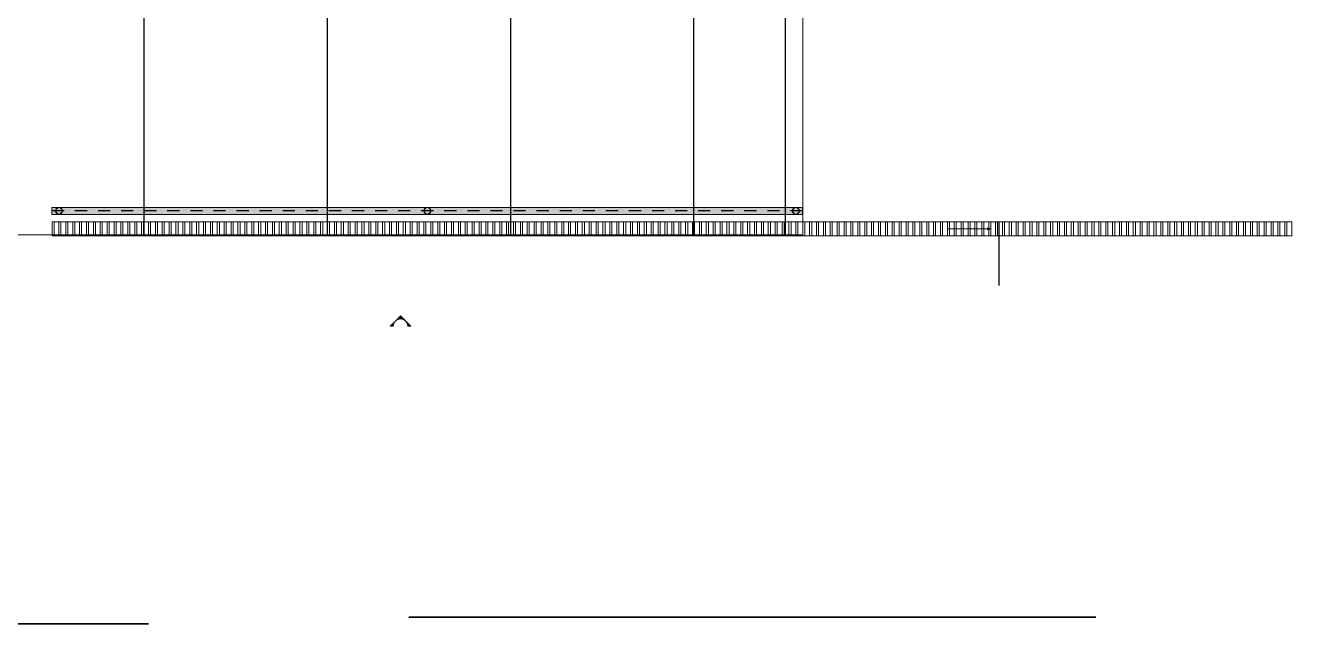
# Model space of a CAD drawing. Header units: inches. Extents: x 7565 to 90684, y 8795 to 31303.
# Drawn here: x 21842 to 40230, y 8795 to 17488 of the extents above; entities that cross this region are included whole.
import ezdxf

# ---------------------------------------------------------------- set-up
doc = ezdxf.new("R2010")
doc.units = ezdxf.units.IN
doc.header["$MEASUREMENT"] = 0
doc.layers.add('A-PlaceMent', color=50, linetype='Continuous')
doc.layers.add('PDF_Marker - Elevation', color=7, linetype='Continuous')
doc.layers.add('PDF_Interior$-$Furniture$', color=7, linetype='Continuous', true_color=0xaaaaaa)
doc.layers.add('PDF_Structural - Bearing', color=7, linetype='Continuous', true_color=0xfe847a)

msp = doc.modelspace()

# ---------------------------------------------------------------- hatches: boundary and pattern name
at = {"layer": 'PDF_Marker - Elevation', "transparency": 33554559}
msp.add_hatch(color=256, dxfattribs=at).paths.add_polyline_path([(27215, 13191), (27249, 13214), (27290, 13222), (27330, 13214), (27365, 13191), (27290, 13266)])

# ---------------------------------------------------------------- linework, layer by layer
at = {"layer": 'A-PlaceMent'}
for p, q in [((23570, 14431), (23570, 30673)), ((26230, 14431), (26230, 30673)), ((28890, 14431), (28890, 30673)), ((31550, 14431), (31550, 30673)), ((32880, 14431), (32880, 30673)), ((35980, 14631), (35980, 13710))]:
    msp.add_line(p, q, dxfattribs=at)
at = {"layer": 'PDF_Interior$-$Furniture$', "color": 136, "lineweight": 18, "true_color": 0x008080}
for points in [[(22228, 14841), (22228, 14839), (22228, 14835), (22228, 14828), (22228, 14753), (22228, 14747), (22228, 14743), (22228, 14741), (33128, 14741), (33128, 14743), (33128, 14747), (33128, 14753), (33128, 14828), (33128, 14835), (33128, 14839), (33128, 14841)], [(22330, 14843), (22355, 14837), (22374, 14818), (22380, 14793), (22374, 14768), (22355, 14750), (22330, 14743), (22305, 14750), (22287, 14768), (22280, 14793), (22287, 14818), (22305, 14837)], [(22330, 14840), (22307, 14834), (22290, 14817), (22284, 14793), (22290, 14770), (22307, 14753), (22330, 14747), (22354, 14753), (22371, 14770), (22377, 14793), (22371, 14817), (22354, 14834)], [(27680, 14843), (27705, 14837), (27724, 14818), (27730, 14793), (27724, 14768), (27705, 14750), (27680, 14743), (27655, 14750), (27637, 14768), (27630, 14793), (27637, 14818), (27655, 14837)], [(27680, 14840), (27657, 14834), (27640, 14817), (27634, 14793), (27640, 14770), (27657, 14753), (27680, 14747), (27704, 14753), (27721, 14770), (27727, 14793), (27721, 14817), (27704, 14834)], [(33030, 14843), (33055, 14837), (33074, 14818), (33080, 14793), (33074, 14768), (33055, 14750), (33030, 14743), (33005, 14750), (32987, 14768), (32980, 14793), (32987, 14818), (33005, 14837)], [(33030, 14840), (33007, 14834), (32990, 14817), (32984, 14793), (32990, 14770), (33007, 14753), (33030, 14747), (33054, 14753), (33071, 14770), (33077, 14793), (33071, 14817), (33054, 14834)]]:
    msp.add_lwpolyline(points, close=True, dxfattribs=at)
at = {"layer": 'PDF_Interior$-$Furniture$', "color": 161, "lineweight": 25, "true_color": 0x40a5ff}
for points in [[(22404, 14791), (22228, 14791)], [(22302, 14793), (22302, 14793)], [(22475, 14791), (22475, 14791)], [(22740, 14791), (22563, 14791)], [(22810, 14791), (22810, 14791)], [(23075, 14791), (22898, 14791)], [(23145, 14791), (23145, 14791)], [(23410, 14791), (23233, 14791)], [(23480, 14791), (23480, 14791)], [(23745, 14791), (23569, 14791)], [(23816, 14791), (23816, 14791)], [(24080, 14791), (23904, 14791)], [(24151, 14791), (24151, 14791)], [(24415, 14791), (24239, 14791)], [(24486, 14791), (24486, 14791)], [(24750, 14791), (24574, 14791)], [(24821, 14791), (24821, 14791)], [(25086, 14791), (24909, 14791)], [(25156, 14791), (25156, 14791)], [(25421, 14791), (25244, 14791)], [(25491, 14791), (25491, 14791)], [(25756, 14791), (25579, 14791)], [(25826, 14791), (25826, 14791)], [(26091, 14791), (25915, 14791)], [(26162, 14791), (26162, 14791)], [(26426, 14791), (26250, 14791)], [(26497, 14791), (26497, 14791)], [(26761, 14791), (26585, 14791)], [(26832, 14791), (26832, 14791)], [(27096, 14791), (26920, 14791)], [(27167, 14791), (27167, 14791)], [(27432, 14791), (27255, 14791)], [(27502, 14791), (27502, 14791)], [(27767, 14791), (27590, 14791)], [(27652, 14793), (27652, 14793)], [(27837, 14791), (27837, 14791)], [(28102, 14791), (27925, 14791)], [(28172, 14791), (28172, 14791)], [(28437, 14791), (28261, 14791)], [(28507, 14791), (28507, 14791)], [(28772, 14791), (28596, 14791)], [(28843, 14791), (28843, 14791)], [(29107, 14791), (28931, 14791)], [(29178, 14791), (29178, 14791)], [(29442, 14791), (29266, 14791)], [(29513, 14791), (29513, 14791)], [(29777, 14791), (29601, 14791)], [(29848, 14791), (29848, 14791)], [(30113, 14791), (29936, 14791)], [(30183, 14791), (30183, 14791)], [(30448, 14791), (30271, 14791)], [(30518, 14791), (30518, 14791)], [(30783, 14791), (30607, 14791)], [(30853, 14791), (30853, 14791)], [(31118, 14791), (30942, 14791)], [(31189, 14791), (31189, 14791)], [(31453, 14791), (31277, 14791)], [(31524, 14791), (31524, 14791)], [(31788, 14791), (31612, 14791)], [(31859, 14791), (31859, 14791)], [(32123, 14791), (31947, 14791)], [(32194, 14791), (32194, 14791)], [(32459, 14791), (32282, 14791)], [(32529, 14791), (32529, 14791)], [(32794, 14791), (32617, 14791)], [(32864, 14791), (32864, 14791)], [(33128, 14791), (32952, 14791)], [(33002, 14793), (33002, 14793)]]:
    msp.add_lwpolyline(points, dxfattribs=at)
at = {"layer": 'PDF_Interior$-$Furniture$', "color": 7, "lineweight": 13}
for points in [[(22230, 14631), (40230, 14631), (40230, 14431), (22230, 14431)], [(35232, 14531), (35813, 14531)]]:
    msp.add_lwpolyline(points, dxfattribs=at)
at = {"layer": 'PDF_Interior$-$Furniture$', "color": 8, "lineweight": 15, "true_color": 0x7f7f7f}
for points in [[(22230, 14431), (22230, 14631)], [(22260, 14431), (22260, 14631)], [(22330, 14431), (22330, 14631)], [(22360, 14431), (22360, 14631)], [(22430, 14431), (22430, 14631)], [(22460, 14431), (22460, 14631)], [(22530, 14431), (22530, 14631)], [(22560, 14431), (22560, 14631)], [(22630, 14431), (22630, 14631)], [(22660, 14431), (22660, 14631)], [(22730, 14431), (22730, 14631)], [(22760, 14431), (22760, 14631)], [(22830, 14431), (22830, 14631)], [(22860, 14431), (22860, 14631)], [(22930, 14431), (22930, 14631)], [(22960, 14431), (22960, 14631)], [(23030, 14431), (23030, 14631)], [(23060, 14431), (23060, 14631)], [(23130, 14431), (23130, 14631)], [(23160, 14431), (23160, 14631)], [(23230, 14431), (23230, 14631)], [(23260, 14431), (23260, 14631)], [(23330, 14431), (23330, 14631)], [(23360, 14431), (23360, 14631)], [(23430, 14431), (23430, 14631)], [(23460, 14431), (23460, 14631)], [(23530, 14431), (23530, 14631)], [(23560, 14431), (23560, 14631)], [(23630, 14431), (23630, 14631)], [(23660, 14431), (23660, 14631)], [(23730, 14431), (23730, 14631)], [(23760, 14431), (23760, 14631)], [(23830, 14431), (23830, 14631)], [(23860, 14431), (23860, 14631)], [(23930, 14431), (23930, 14631)], [(23960, 14431), (23960, 14631)], [(24030, 14431), (24030, 14631)], [(24060, 14431), (24060, 14631)], [(24130, 14431), (24130, 14631)], [(24160, 14431), (24160, 14631)], [(24230, 14431), (24230, 14631)], [(24260, 14431), (24260, 14631)], [(24330, 14431), (24330, 14631)], [(24360, 14431), (24360, 14631)], [(24430, 14431), (24430, 14631)], [(24460, 14431), (24460, 14631)], [(24530, 14431), (24530, 14631)], [(24560, 14431), (24560, 14631)], [(24630, 14431), (24630, 14631)], [(24660, 14431), (24660, 14631)], [(24730, 14431), (24730, 14631)], [(24760, 14431), (24760, 14631)], [(24830, 14431), (24830, 14631)], [(24860, 14431), (24860, 14631)], [(24930, 14431), (24930, 14631)], [(24960, 14431), (24960, 14631)], [(25030, 14431), (25030, 14631)], [(25060, 14431), (25060, 14631)], [(25130, 14431), (25130, 14631)], [(25160, 14431), (25160, 14631)], [(25230, 14431), (25230, 14631)], [(25260, 14431), (25260, 14631)], [(25330, 14431), (25330, 14631)], [(25360, 14431), (25360, 14631)], [(25430, 14431), (25430, 14631)], [(25460, 14431), (25460, 14631)], [(25530, 14431), (25530, 14631)], [(25560, 14431), (25560, 14631)], [(25630, 14431), (25630, 14631)], [(25660, 14431), (25660, 14631)], [(25730, 14431), (25730, 14631)], [(25760, 14431), (25760, 14631)], [(25830, 14431), (25830, 14631)], [(25860, 14431), (25860, 14631)], [(25930, 14431), (25930, 14631)], [(25960, 14431), (25960, 14631)], [(26030, 14431), (26030, 14631)], [(26060, 14431), (26060, 14631)], [(26130, 14431), (26130, 14631)], [(26160, 14431), (26160, 14631)], [(26230, 14431), (26230, 14631)], [(26260, 14431), (26260, 14631)], [(26330, 14431), (26330, 14631)], [(26360, 14431), (26360, 14631)], [(26430, 14431), (26430, 14631)], [(26460, 14431), (26460, 14631)], [(26530, 14431), (26530, 14631)], [(26560, 14431), (26560, 14631)], [(26630, 14431), (26630, 14631)], [(26660, 14431), (26660, 14631)], [(26730, 14431), (26730, 14631)], [(26760, 14431), (26760, 14631)], [(26830, 14431), (26830, 14631)], [(26860, 14431), (26860, 14631)], [(26930, 14431), (26930, 14631)], [(26960, 14431), (26960, 14631)], [(27030, 14431), (27030, 14631)], [(27060, 14431), (27060, 14631)], [(27130, 14431), (27130, 14631)], [(27160, 14431), (27160, 14631)], [(27230, 14431), (27230, 14631)], [(27260, 14431), (27260, 14631)], [(27330, 14431), (27330, 14631)], [(27360, 14431), (27360, 14631)], [(27430, 14431), (27430, 14631)], [(27460, 14431), (27460, 14631)], [(27530, 14431), (27530, 14631)], [(27560, 14431), (27560, 14631)], [(27630, 14431), (27630, 14631)], [(27660, 14431), (27660, 14631)], [(27730, 14431), (27730, 14631)], [(27760, 14431), (27760, 14631)], [(27830, 14431), (27830, 14631)], [(27860, 14431), (27860, 14631)], [(27930, 14431), (27930, 14631)], [(27960, 14431), (27960, 14631)], [(28030, 14431), (28030, 14631)], [(28060, 14431), (28060, 14631)], [(28130, 14431), (28130, 14631)], [(28160, 14431), (28160, 14631)], [(28230, 14431), (28230, 14631)], [(28260, 14431), (28260, 14631)], [(28330, 14431), (28330, 14631)], [(28360, 14431), (28360, 14631)], [(28430, 14431), (28430, 14631)], [(28460, 14431), (28460, 14631)], [(28530, 14431), (28530, 14631)], [(28560, 14431), (28560, 14631)], [(28630, 14431), (28630, 14631)], [(28660, 14431), (28660, 14631)], [(28730, 14431), (28730, 14631)], [(28760, 14431), (28760, 14631)], [(28830, 14431), (28830, 14631)], [(28860, 14431), (28860, 14631)], [(28930, 14431), (28930, 14631)], [(28960, 14431), (28960, 14631)], [(29030, 14431), (29030, 14631)], [(29060, 14431), (29060, 14631)], [(29130, 14431), (29130, 14631)], [(29160, 14431), (29160, 14631)], [(29230, 14431), (29230, 14631)], [(29260, 14431), (29260, 14631)], [(29330, 14431), (29330, 14631)], [(29360, 14431), (29360, 14631)], [(29430, 14431), (29430, 14631)], [(29460, 14431), (29460, 14631)], [(29530, 14431), (29530, 14631)], [(29560, 14431), (29560, 14631)], [(29630, 14431), (29630, 14631)], [(29660, 14431), (29660, 14631)], [(29730, 14431), (29730, 14631)], [(29760, 14431), (29760, 14631)], [(29830, 14431), (29830, 14631)], [(29860, 14431), (29860, 14631)], [(29930, 14431), (29930, 14631)], [(29960, 14431), (29960, 14631)], [(30030, 14431), (30030, 14631)], [(30060, 14431), (30060, 14631)], [(30130, 14431), (30130, 14631)], [(30160, 14431), (30160, 14631)], [(30230, 14431), (30230, 14631)], [(30260, 14431), (30260, 14631)], [(30330, 14431), (30330, 14631)], [(30360, 14431), (30360, 14631)], [(30430, 14431), (30430, 14631)], [(30460, 14431), (30460, 14631)], [(30530, 14431), (30530, 14631)], [(30560, 14431), (30560, 14631)], [(30630, 14431), (30630, 14631)], [(30660, 14431), (30660, 14631)], [(30730, 14431), (30730, 14631)], [(30760, 14431), (30760, 14631)], [(30830, 14431), (30830, 14631)], [(30860, 14431), (30860, 14631)], [(30930, 14431), (30930, 14631)], [(30960, 14431), (30960, 14631)], [(31030, 14431), (31030, 14631)], [(31060, 14431), (31060, 14631)], [(31130, 14431), (31130, 14631)], [(31160, 14431), (31160, 14631)], [(31230, 14431), (31230, 14631)], [(31260, 14431), (31260, 14631)], [(31330, 14431), (31330, 14631)], [(31360, 14431), (31360, 14631)], [(31430, 14431), (31430, 14631)], [(31460, 14431), (31460, 14631)], [(31530, 14431), (31530, 14631)], [(31560, 14431), (31560, 14631)], [(31630, 14431), (31630, 14631)], [(31660, 14431), (31660, 14631)], [(31730, 14431), (31730, 14631)], [(31760, 14431), (31760, 14631)], [(31830, 14431), (31830, 14631)], [(31860, 14431), (31860, 14631)], [(31930, 14431), (31930, 14631)], [(31960, 14431), (31960, 14631)], [(32030, 14431), (32030, 14631)], [(32060, 14431), (32060, 14631)], [(32130, 14431), (32130, 14631)], [(32160, 14431), (32160, 14631)], [(32230, 14431), (32230, 14631)], [(32260, 14431), (32260, 14631)], [(32330, 14431), (32330, 14631)], [(32360, 14431), (32360, 14631)], [(32430, 14431), (32430, 14631)], [(32460, 14431), (32460, 14631)], [(32530, 14431), (32530, 14631)], [(32560, 14431), (32560, 14631)], [(32630, 14431), (32630, 14631)], [(32660, 14431), (32660, 14631)], [(32730, 14431), (32730, 14631)], [(32760, 14431), (32760, 14631)], [(32830, 14431), (32830, 14631)], [(32860, 14431), (32860, 14631)], [(32930, 14431), (32930, 14631)], [(32960, 14431), (32960, 14631)], [(33030, 14431), (33030, 14631)], [(33060, 14431), (33060, 14631)], [(33130, 14431), (33130, 14631)], [(33160, 14431), (33160, 14631)], [(33230, 14431), (33230, 14631)], [(33260, 14431), (33260, 14631)], [(33330, 14431), (33330, 14631)], [(33360, 14431), (33360, 14631)], [(33430, 14431), (33430, 14631)], [(33460, 14431), (33460, 14631)], [(33530, 14431), (33530, 14631)], [(33560, 14431), (33560, 14631)], [(33630, 14431), (33630, 14631)], [(33660, 14431), (33660, 14631)], [(33730, 14431), (33730, 14631)], [(33760, 14431), (33760, 14631)], [(33830, 14431), (33830, 14631)], [(33860, 14431), (33860, 14631)], [(33930, 14431), (33930, 14631)], [(33960, 14431), (33960, 14631)], [(34030, 14431), (34030, 14631)], [(34060, 14431), (34060, 14631)], [(34130, 14431), (34130, 14631)], [(34160, 14431), (34160, 14631)], [(34230, 14431), (34230, 14631)], [(34260, 14431), (34260, 14631)], [(34330, 14431), (34330, 14631)], [(34360, 14431), (34360, 14631)], [(34430, 14431), (34430, 14631)], [(34460, 14431), (34460, 14631)], [(34530, 14431), (34530, 14631)], [(34560, 14431), (34560, 14631)], [(34630, 14431), (34630, 14631)], [(34660, 14431), (34660, 14631)], [(34730, 14431), (34730, 14631)], [(34760, 14431), (34760, 14631)], [(34830, 14431), (34830, 14631)], [(34860, 14431), (34860, 14631)], [(34930, 14431), (34930, 14631)], [(34960, 14431), (34960, 14631)], [(35030, 14431), (35030, 14631)], [(35060, 14431), (35060, 14631)], [(35130, 14431), (35130, 14631)], [(35160, 14431), (35160, 14631)], [(35230, 14431), (35230, 14631)], [(35260, 14431), (35260, 14631)], [(35330, 14431), (35330, 14631)], [(35360, 14431), (35360, 14631)], [(35430, 14431), (35430, 14631)], [(35460, 14431), (35460, 14631)], [(35530, 14431), (35530, 14631)], [(35560, 14431), (35560, 14631)], [(35630, 14431), (35630, 14631)], [(35660, 14431), (35660, 14631)], [(35730, 14431), (35730, 14631)], [(35760, 14431), (35760, 14631)], [(35830, 14431), (35830, 14631)], [(35860, 14431), (35860, 14631)], [(35930, 14431), (35930, 14631)], [(35960, 14431), (35960, 14631)], [(36030, 14431), (36030, 14631)], [(36060, 14431), (36060, 14631)], [(36130, 14431), (36130, 14631)], [(36160, 14431), (36160, 14631)], [(36230, 14431), (36230, 14631)], [(36260, 14431), (36260, 14631)], [(36330, 14431), (36330, 14631)], [(36360, 14431), (36360, 14631)], [(36430, 14431), (36430, 14631)], [(36460, 14431), (36460, 14631)], [(36530, 14431), (36530, 14631)], [(36560, 14431), (36560, 14631)], [(36630, 14431), (36630, 14631)], [(36660, 14431), (36660, 14631)], [(36730, 14431), (36730, 14631)], [(36760, 14431), (36760, 14631)], [(36830, 14431), (36830, 14631)], [(36860, 14431), (36860, 14631)], [(36930, 14431), (36930, 14631)], [(36960, 14431), (36960, 14631)], [(37030, 14431), (37030, 14631)], [(37060, 14431), (37060, 14631)], [(37130, 14431), (37130, 14631)], [(37160, 14431), (37160, 14631)], [(37230, 14431), (37230, 14631)], [(37260, 14431), (37260, 14631)], [(37330, 14431), (37330, 14631)], [(37360, 14431), (37360, 14631)], [(37430, 14431), (37430, 14631)], [(37460, 14431), (37460, 14631)], [(37530, 14431), (37530, 14631)], [(37560, 14431), (37560, 14631)], [(37630, 14431), (37630, 14631)], [(37660, 14431), (37660, 14631)], [(37730, 14431), (37730, 14631)], [(37760, 14431), (37760, 14631)], [(37830, 14431), (37830, 14631)], [(37860, 14431), (37860, 14631)], [(37930, 14431), (37930, 14631)], [(37960, 14431), (37960, 14631)], [(38030, 14431), (38030, 14631)], [(38060, 14431), (38060, 14631)], [(38130, 14431), (38130, 14631)], [(38160, 14431), (38160, 14631)], [(38230, 14431), (38230, 14631)], [(38260, 14431), (38260, 14631)], [(38330, 14431), (38330, 14631)], [(38360, 14431), (38360, 14631)], [(38430, 14431), (38430, 14631)], [(38460, 14431), (38460, 14631)], [(38530, 14431), (38530, 14631)], [(38560, 14431), (38560, 14631)], [(38630, 14431), (38630, 14631)], [(38660, 14431), (38660, 14631)], [(38730, 14431), (38730, 14631)], [(38760, 14431), (38760, 14631)], [(38830, 14431), (38830, 14631)], [(38860, 14431), (38860, 14631)], [(38930, 14431), (38930, 14631)], [(38960, 14431), (38960, 14631)], [(39030, 14431), (39030, 14631)], [(39060, 14431), (39060, 14631)], [(39130, 14431), (39130, 14631)], [(39160, 14431), (39160, 14631)], [(39230, 14431), (39230, 14631)], [(39260, 14431), (39260, 14631)], [(39330, 14431), (39330, 14631)], [(39360, 14431), (39360, 14631)], [(39430, 14431), (39430, 14631)], [(39460, 14431), (39460, 14631)], [(39530, 14431), (39530, 14631)], [(39560, 14431), (39560, 14631)], [(39630, 14431), (39630, 14631)], [(39660, 14431), (39660, 14631)], [(39730, 14431), (39730, 14631)], [(39760, 14431), (39760, 14631)], [(39830, 14431), (39830, 14631)], [(39860, 14431), (39860, 14631)], [(39930, 14431), (39930, 14631)], [(39960, 14431), (39960, 14631)], [(40030, 14431), (40030, 14631)], [(40060, 14431), (40060, 14631)], [(40130, 14431), (40130, 14631)], [(40160, 14431), (40160, 14631)]]:
    msp.add_lwpolyline(points, dxfattribs=at)
at = {"layer": 'PDF_Interior$-$Furniture$', "color": 7, "lineweight": 13}
msp.add_lwpolyline([(35813, 14544), (35860, 14531), (35813, 14519)], close=True, dxfattribs=at)
at = {"layer": 'PDF_Interior$-$Furniture$', "color": 7, "lineweight": 35}
for points in [[(27409, 8892), (37386, 8892)], [(18163, 8795), (23631, 8795)]]:
    msp.add_lwpolyline(points, dxfattribs=at)
at = {"layer": 'PDF_Interior$-$Furniture$', "color": 7, "lineweight": 0}
for centre, radius in [((22330, 14793), 50), ((22330, 14793), 46.8), ((27680, 14793), 50), ((27680, 14793), 46.8), ((33030, 14793), 50), ((33030, 14793), 46.8)]:
    msp.add_circle(centre, radius, dxfattribs=at)
at = {"layer": 'PDF_Interior$-$Furniture$', "color": 7, "lineweight": 0, "true_color": 0xffffff, "transparency": 33554559}
for points in [[(33128, 14839), (33128, 14841), (22228, 14841)], [(33128, 14839), (22228, 14841), (22228, 14839)], [(33128, 14835), (33128, 14839), (22228, 14839)], [(33128, 14835), (22228, 14839), (22228, 14835)], [(33128, 14828), (33128, 14835), (22228, 14835)], [(33128, 14828), (22228, 14835), (22228, 14828)], [(33128, 14753), (33128, 14828), (22228, 14828)], [(33128, 14753), (22228, 14828), (22228, 14753)], [(33128, 14747), (33128, 14753), (22228, 14753)], [(33128, 14747), (22228, 14753), (22228, 14747)], [(33128, 14743), (33128, 14747), (22228, 14747)], [(33128, 14743), (22228, 14747), (22228, 14743)], [(33128, 14741), (33128, 14743), (22228, 14743)], [(33128, 14741), (22228, 14743), (22228, 14741)]]:
    msp.add_solid(points, dxfattribs=at)
at = {"layer": 'PDF_Interior$-$Furniture$', "color": 7, "lineweight": 0, "transparency": 33554559}
msp.add_solid([(35860, 14531), (35813, 14519), (35813, 14544)], dxfattribs=at)
at = {"layer": 'PDF_Marker - Elevation', "lineweight": 13}
msp.add_lwpolyline([(27290, 13222, 0.199051), (27215, 13191, 0.199051), (27184, 13116), (27140, 13116), (27215, 13191), (27290, 13266), (27365, 13191), (27440, 13116), (27396, 13116, 0.199039), (27365, 13191, 0.199041)], format="xyb", close=True, dxfattribs=at)
at = {"layer": 'PDF_Marker - Elevation', "lineweight": 0}
msp.add_arc((27290, 13116), 106, 359.9964, 180.0036, dxfattribs=at)
at = {"layer": 'PDF_Marker - Elevation', "lineweight": 13}
msp.add_arc((27290, 13116), 106, 359.9962, 4.0591, dxfattribs=at)
at = {"layer": 'PDF_Marker - Elevation', "lineweight": 0, "transparency": 33554559}
for points in [[(27140, 13116), (27184, 13116), (27215, 13191), (27192, 13157)], [(27440, 13116), (27396, 13116), (27365, 13191), (27388, 13157)]]:
    msp.add_solid(points, dxfattribs=at)
at = {"layer": 'PDF_Structural - Bearing', "color": 123, "lineweight": 18, "true_color": 0x71cebe}
msp.add_lwpolyline([(16380, 17843), (16380, 14443), (33130, 14443), (33130, 17843), (37900, 17843), (37900, 28673), (33130, 28673), (33130, 30673), (22230, 30673), (16380, 30673)], close=True, dxfattribs=at)

doc.saveas('drawing.dxf')
